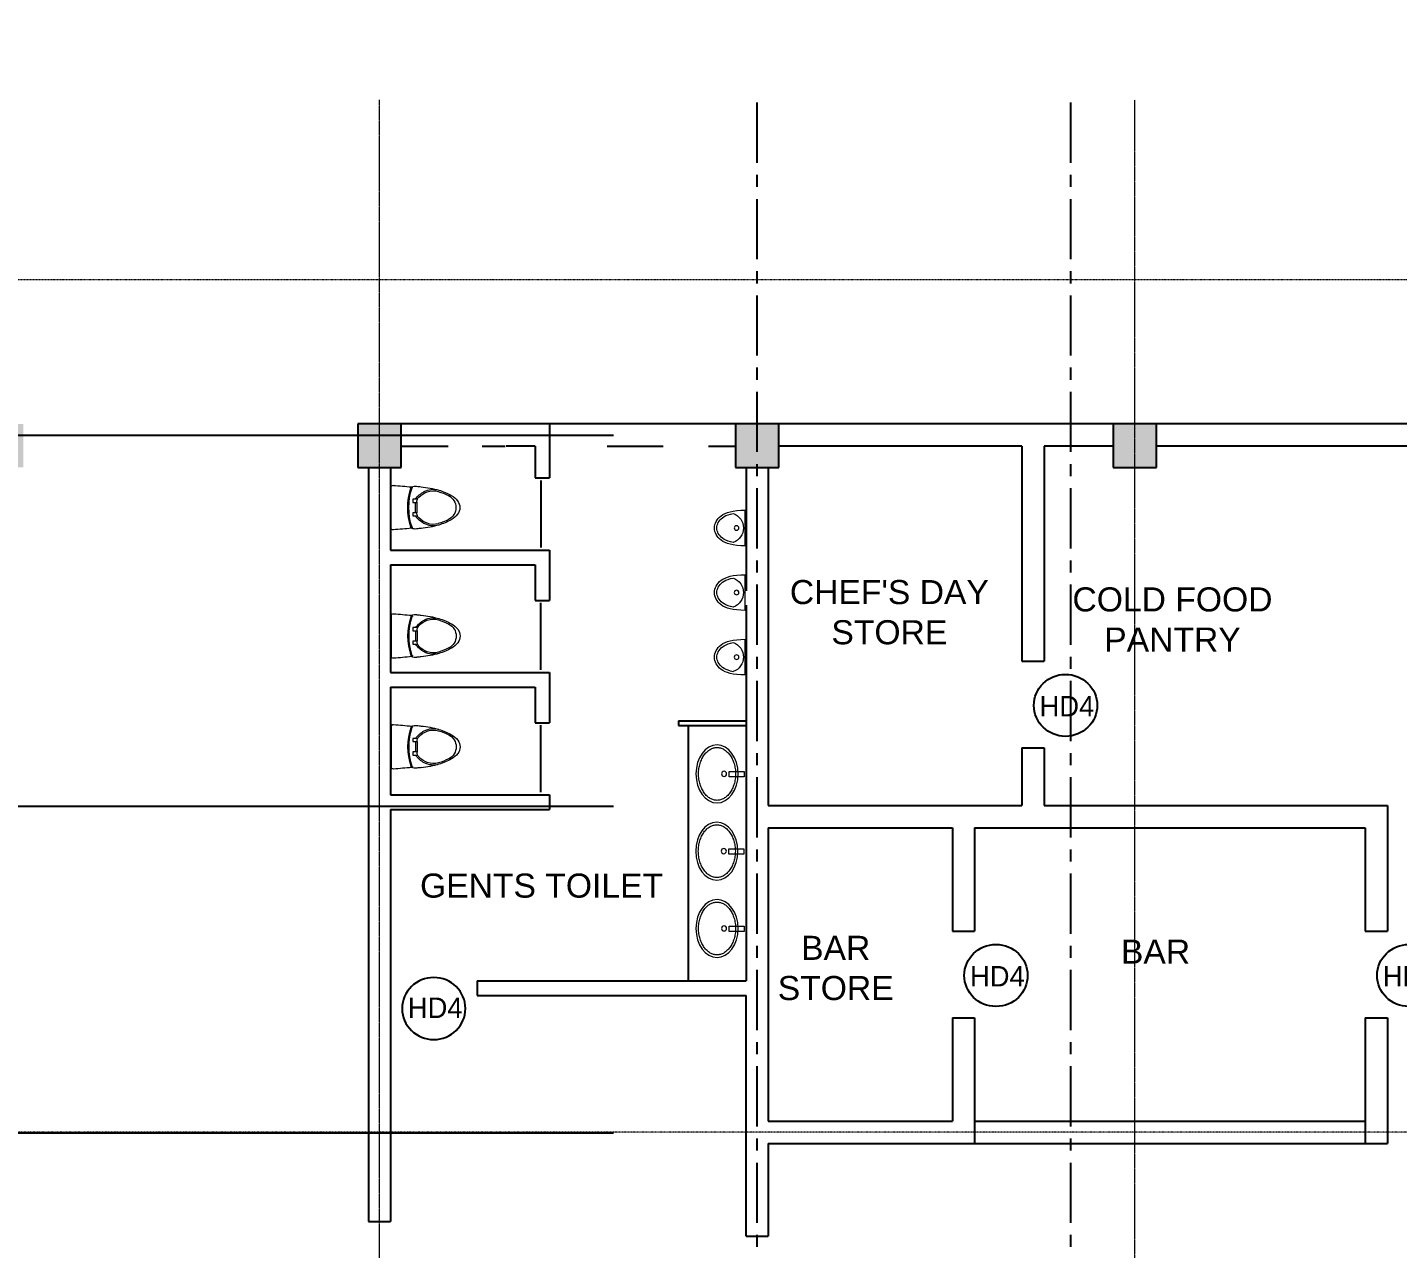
# Model space of a CAD drawing. Header units: millimetres. Extents: x 2659630 to 6742168, y -2425387 to -732288.
# Drawn here: x 2790807 to 2805026, y -1084912 to -1072239 of the extents above; entities that cross this region are included whole.
import ezdxf
from ezdxf.enums import TextEntityAlignment as Align

# ---------------------------------------------------------------- set-up
doc = ezdxf.new("R2010")
doc.units = ezdxf.units.MM
doc.header["$PDMODE"] = 35
doc.header["$PDSIZE"] = -25
for name, pattern in [('CENTER', [2, 1.25, -0.25, 0.25, -0.25]), ('DASHED', [0.75, 0.5, -0.25]), ('Grid Line', [22.225, 12.7, -3.175, 3.175, -3.175]), ('Hidden', [7.14375, 4.7625, -2.38125])]:
    doc.linetypes.add(name, pattern=pattern)
for name, color, linetype, lineweight in [('A-furniture', 37, 'Continuous', 0), ('A-GRID-DIMS', 211, 'Continuous', 9), ('A-hatch', 253, 'Continuous', 0), ('A-STRUCTURE ABOVE', 251, 'DASHED', 0), ('S-GRID', 1, 'Continuous', 9)]:
    doc.layers.add(name, color=color, linetype=linetype, lineweight=lineweight)
doc.layers.add('A-LINE 08', color=8, linetype='Continuous')
doc.layers.add('S-GRIDE LINE', color=8, linetype='CENTER')
doc.styles.add('Arial', font='arial.ttf', dxfattribs={"height": 123})
doc.styles.add('style1', font='handlet.shx')
doc.dimstyles.new('Diagonal_-_2_5mm_Arial', dxfattribs={"dimscale": 304.8, "dimtxt": 123, "dimasz": 0.32, "dimexe": 0.4, "dimexo": 0.5, "dimgap": 0.28, "dimtad": 1, "dimdec": 0, "dimzin": 0, "dimdsep": 46, "dimtxsty": 'Arial', "dimblk1": 'OBLIQUE', "dimblk2": 'OBLIQUE', "dimsah": 1, "dimcen": 0.09, "dimdle": 0.4, "dimazin": 0, "dimtfac": 1, "dimtdec": 0, "dimtix": 1, "dimtmove": 0, "dimatfit": 3, "dimfxl": 1, "dimfxlon": 1, "dimtvp": 1, "dimtolj": 1, "dimtzin": 0, "dimarcsym": 2})

# ---------------------------------------------------------------- blocks, each defined once
blk = doc.blocks.new('hjhgkhjjkhk')
at = {"layer": 'A-furniture', "linetype": 'ByBlock'}
for p, q in [((-3239410, 38907, -500), (-3238943, 38907, -500)), ((-3239263, 38679, -500), (-3239230, 38679, -500)), ((-3239263, 38630, -500), (-3239263, 38679, -500)), ((-3239230, 38679, -500), (-3239230, 38637, -500)), ((-3239123, 38679, -500), (-3239090, 38679, -500)), ((-3239123, 38637, -500), (-3239123, 38679, -500)), ((-3239090, 38679, -500), (-3239090, 38630, -500)), ((-3239231, 38637, -500), (-3239122, 38637, -500)), ((-3239123, 38651, -500), (-3239230, 38651, -500))]:
    blk.add_line(p, q, dxfattribs=at)
for centre, radius, start, end in [((-3239382, 38882, -500), 25.6, 103.2172, 184.3205), ((-3234363, 39215, -500), 5055, 183.7972, 185.9339), ((-3238971, 38882, -500), 25.6, 355.6795, 76.7816), ((-3243990, 39215, -500), 5055, 354.0661, 356.2028), ((-3239285, 38652, -500), 114, 159.1995, 186.5683), ((-3239383, 38693, -500), 7.92, 185.9341, 288.7781), ((-3239379, 38706, -500), 7.92, 185.267, 288.2867), ((-3239176, 38085, -500), 635, 71.2219, 108.7781), ((-3239176, 38092, -500), 639, 71.7134, 108.2867), ((-3238974, 38706, -500), 7.92, 251.7135, 354.733), ((-3238970, 38693, -500), 7.92, 251.2221, 354.0659), ((-3239068, 38652, -500), 114, 353.4317, 20.8005), ((-3234351, 39220, -500), 5080, 186.5683, 187.0896), ((-3238431, 38682, -500), 965, 185.2831, 196.4207), ((-3239160, 38466, -500), 206, 151.8794, 195.9425), ((-3239125, 38450, -500), 244, 124.5259, 152.5265), ((-3239125, 38450, -500), 229, 133.9968, 159.4423), ((-3239231, 38561, -500), 76.2, 90, 133.9968), ((-3239122, 38561, -500), 76.2, 46.0032, 90), ((-3239228, 38450, -500), 244, 27.4735, 55.4741), ((-3239228, 38450, -500), 229, 20.5577, 46.0032), ((-3239193, 38466, -500), 206, 344.0575, 28.1207), ((-3239921, 38682, -500), 965, 343.5793, 354.7169), ((-3244002, 39220, -500), 5080, 352.9104, 353.4317), ((-3238749, 38591, -500), 635, 196.5593, 209.3999), ((-3239160, 38466, -500), 191, 160.1349, 195.9191), ((-3238749, 38591, -500), 620, 196.5666, 207.1313), ((-3239604, 38591, -500), 620, 332.8687, 343.4334), ((-3239604, 38591, -500), 635, 330.6001, 343.4407), ((-3239193, 38466, -500), 191, 344.0809, 19.8651), ((-3239114, 38385, -500), 216, 209.3045, 232.3768), ((-3239176, 38371, -500), 140, 207.1313, 332.8687), ((-3239239, 38385, -500), 216, 307.6232, 330.6955), ((-3239176, 38301, -500), 111, 231.6356, 270), ((-3239176, 38301, -500), 111, 270, 308.3644)]:
    blk.add_arc(centre, radius, start, end, dxfattribs=at)
blk = doc.blocks.new('uiyiuyiuyi')
at = {"layer": 'A-furniture'}
for p, q in [((-3245659, 37160), (-3245702, 37161)), ((-3245702, 36791), (-3245702, 37161)), ((-3245616, 37157), (-3245659, 37160)), ((-3245579, 37152), (-3245616, 37157)), ((-3245552, 37121), (-3245580, 37127)), ((-3245546, 37145), (-3245579, 37152)), ((-3245526, 37113), (-3245552, 37121)), ((-3245518, 37137), (-3245546, 37145)), ((-3245504, 37104), (-3245526, 37113)), ((-3245494, 37127), (-3245518, 37137)), ((-3245472, 37116), (-3245494, 37127)), ((-3245454, 37103), (-3245472, 37116)), ((-3245485, 37094), (-3245504, 37104)), ((-3245469, 37083), (-3245485, 37094)), ((-3245455, 37071), (-3245469, 37083)), ((-3245442, 37059), (-3245455, 37071)), ((-3245438, 37090), (-3245454, 37103)), ((-3245432, 37046), (-3245442, 37059)), ((-3245424, 37075), (-3245438, 37090)), ((-3245424, 37032), (-3245432, 37046)), ((-3245412, 37060), (-3245424, 37075)), ((-3245418, 37018), (-3245424, 37032)), ((-3245413, 37004), (-3245418, 37018)), ((-3245410, 36990), (-3245413, 37004)), ((-3245402, 37044), (-3245412, 37060)), ((-3245410, 36976), (-3245410, 36990)), ((-3245410, 36962), (-3245410, 36976)), ((-3245394, 37027), (-3245402, 37044)), ((-3245389, 37011), (-3245394, 37027)), ((-3245386, 36993), (-3245389, 37011)), ((-3245384, 36976), (-3245386, 36993)), ((-3245386, 36959), (-3245384, 36976)), ((-3245580, 36825), (-3245552, 36831)), ((-3245552, 36831), (-3245526, 36839)), ((-3245526, 36839), (-3245504, 36848)), ((-3245504, 36848), (-3245485, 36858)), ((-3245494, 36825), (-3245472, 36836)), ((-3245485, 36858), (-3245469, 36869)), ((-3245472, 36836), (-3245454, 36849)), ((-3245469, 36869), (-3245455, 36881)), ((-3245455, 36881), (-3245442, 36893)), ((-3245454, 36849), (-3245438, 36862)), ((-3245442, 36893), (-3245432, 36906)), ((-3245438, 36862), (-3245424, 36877)), ((-3245432, 36906), (-3245424, 36920)), ((-3245424, 36920), (-3245418, 36934)), ((-3245424, 36877), (-3245412, 36892)), ((-3245418, 36934), (-3245413, 36948)), ((-3245413, 36948), (-3245410, 36962)), ((-3245412, 36892), (-3245402, 36908)), ((-3245402, 36908), (-3245394, 36925)), ((-3245394, 36925), (-3245389, 36941)), ((-3245389, 36941), (-3245386, 36959)), ((-3245702, 36791), (-3245659, 36792)), ((-3245659, 36792), (-3245616, 36795)), ((-3245616, 36795), (-3245579, 36800)), ((-3245579, 36800), (-3245546, 36807)), ((-3245546, 36807), (-3245518, 36815)), ((-3245518, 36815), (-3245494, 36825))]:
    blk.add_line(p, q, dxfattribs=at)
blk.add_circle((-3245614, 36976), 23.7, dxfattribs=at)
blk.add_arc((-3245524, 36976), 161, 110.4506, 249.628, dxfattribs=at)
blk = doc.blocks.new('ghfgh')
at = {"layer": 'A-furniture'}
for p, q in [((-3233828, 36910), (-3233828, 36856)), ((-3233673, 36910), (-3233828, 36910)), ((-3233828, 36856), (-3233673, 36856)), ((-3233673, 36856), (-3233673, 36910))]:
    blk.add_line(p, q, dxfattribs=at)
blk.add_circle((-3233620, 36887), 26.8, dxfattribs=at)
blk.add_ellipse((-3233547, 36886), major_axis=(0, 301), ratio=0.727273, dxfattribs=at)
for points in [[(-3233547, 37160), (-3233559, 37160), (-3233583, 37157), (-3233618, 37143), (-3233651, 37118), (-3233681, 37085), (-3233706, 37043), (-3233725, 36995), (-3233737, 36942), (-3233741, 36887), (-3233737, 36831), (-3233725, 36778), (-3233706, 36730), (-3233681, 36688), (-3233651, 36655), (-3233618, 36630), (-3233583, 36616), (-3233559, 36612), (-3233547, 36612)], [(-3233547, 36612), (-3233535, 36612), (-3233512, 36616), (-3233477, 36630), (-3233443, 36655), (-3233414, 36688), (-3233389, 36730), (-3233370, 36778), (-3233358, 36831), (-3233354, 36886), (-3233358, 36942), (-3233370, 36995), (-3233389, 37043), (-3233413, 37085), (-3233443, 37118), (-3233477, 37143), (-3233512, 37157), (-3233535, 37160), (-3233547, 37160)]]:
    blk.add_open_spline(points, degree=3, dxfattribs=at)
blk = doc.blocks.new('_Oblique')
at = {"color": 0, "linetype": 'ByBlock', "lineweight": -2}
blk.add_line((-0.5, -0.5), (0.5, 0.5), dxfattribs=at)
blk = doc.blocks.new('*D1912')
at = {"layer": 'A-GRID-DIMS', "color": 0, "lineweight": -2}
for p, q in [((3026076, -1094062), (3026076, -1094489)), ((2800878, -1094367), (3026198, -1094367)), ((2801000, -1094519), (2801000, -1094489))]:
    blk.add_line(p, q, dxfattribs=at)
at = {"layer": 'Defpoints', "color": 0, "ltscale": 2500}
for p in [(3026076, -1039892), (2801000, -1094367), (3026076, -1094367)]:
    blk.add_point(p, dxfattribs=at)
at = {"layer": 'A-GRID-DIMS', "color": 0, "lineweight": -2, "ltscale": 2500, "xscale": 97.536, "yscale": 97.536, "zscale": 97.536, "rotation": 180}
blk.add_blockref('_Oblique', (2801000, -1094367), dxfattribs=at)
at = {"layer": 'A-GRID-DIMS', "color": 0, "lineweight": -2, "ltscale": 2500, "xscale": 97.536, "yscale": 97.536, "zscale": 97.536}
blk.add_blockref('_Oblique', (3026076, -1094367), dxfattribs=at)
at = {"layer": 'A-GRID-DIMS', "color": 0, "ltscale": 2500, "insert": (2913538, -1094219), "char_height": 123, "attachment_point": 5, "style": 'Arial', "bg_fill": 3, "box_fill_scale": 1.1, "bg_fill_color": 257, "bg_fill_transparency": 0}
blk.add_mtext('\\A1;225076', dxfattribs=at)

msp = doc.modelspace()

# ---------------------------------------------------------------- hatches: boundary and pattern name
at = {"layer": 'A-hatch', "true_color": 0x939598}
h = msp.add_hatch(color=252, dxfattribs=at)
h.dxf.hatch_style = 1
h.paths.add_polyline_path([(2794685.17, -1076354.8), (2794235.17, -1076354.798), (2794235.167, -1076804.794), (2794685.167, -1076804.796)])
h.paths.add_polyline_path([(2790765.17, -1076354.78), (2790315.17, -1076354.778), (2790315.167, -1076804.774), (2790765.167, -1076804.776)])
h.paths.add_polyline_path([(2786845.17, -1076354.76), (2786395.17, -1076354.757), (2786395.167, -1076804.753), (2786845.167, -1076804.755)])
h.paths.add_polyline_path([(2782925.17, -1076354.739), (2782475.17, -1076354.737), (2782475.167, -1076804.733), (2782925.167, -1076804.735)])
h.paths.add_polyline_path([(2779005.17, -1076354.719), (2778555.17, -1076354.716), (2778555.169, -1076584.716), (2779005.169, -1076584.719)])
h.paths.add_polyline_path([(2775085.17, -1076354.698), (2774635.17, -1076354.696), (2774635.169, -1076584.696), (2775085.169, -1076584.698)])
h.paths.add_polyline_path([(2771465.17, -1076354.679), (2771015.17, -1076354.677), (2771015.169, -1076584.677), (2771465.169, -1076584.679)])
h.paths.add_polyline_path([(2767955.17, -1076354.657), (2767505.17, -1076354.655), (2767505.17, -1076354.659), (2767735.165, -1076584.656), (2767955.169, -1076584.657)])
h.paths.add_polyline_path([(2767505.17, -1076354.659), (2767505.169, -1076584.655), (2767735.165, -1076584.656)])
h.paths.add_polyline_path([(2767735.15, -1080094.656), (2767505.15, -1080094.655), (2767505.148, -1080544.655), (2767735.148, -1080544.656)])
h.paths.add_polyline_path([(2767735.115, -1086864.652), (2767505.115, -1086864.65), (2767505.113, -1087314.65), (2767735.113, -1087314.652)])
h.paths.add_polyline_path([(2767955.094, -1090824.657), (2767735.094, -1090824.656), (2767505.093, -1091054.655), (2767505.093, -1091054.655), (2767955.093, -1091054.657)])
h.paths.add_polyline_path([(2767735.094, -1090824.656), (2767505.094, -1090824.655), (2767505.093, -1091054.655)])
h.paths.add_polyline_path([(2771465.094, -1090824.675), (2771015.094, -1090824.673), (2771015.093, -1091054.673), (2771465.093, -1091054.675)])
h.paths.add_polyline_path([(2775085.094, -1090824.694), (2774635.094, -1090824.692), (2774635.093, -1091054.692), (2775085.093, -1091054.694)])
h.paths.add_polyline_path([(2782925.096, -1090604.735), (2782475.096, -1090604.733), (2782475.093, -1091054.734), (2782925.093, -1091054.736)])
h.paths.add_polyline_path([(2786845.096, -1090604.755), (2786395.096, -1090604.753), (2786395.093, -1091054.753), (2786845.093, -1091054.756)])
h.paths.add_polyline_path([(2790765.096, -1090604.776), (2790315.096, -1090604.774), (2790315.093, -1091054.774), (2790765.093, -1091054.776)])
h.paths.add_polyline_path([(2794685.096, -1090604.796), (2794235.096, -1090604.794), (2794235.093, -1091054.794), (2794685.093, -1091054.796)])
h.paths.add_polyline_path([(2778980.115, -1086889.71), (2778580.115, -1086889.708), (2778580.113, -1087289.708), (2778980.113, -1087289.71)])
h.paths.add_polyline_path([(2778980.139, -1080144.715), (2778580.139, -1080144.712), (2778580.137, -1080544.712), (2778980.137, -1080544.715)])
h.paths.add_polyline_path([(2774975.15, -1080094.694), (2774745.15, -1080094.692), (2774745.148, -1080544.692), (2774975.148, -1080544.694)])
h.paths.add_polyline_path([(2774975.114, -1087092.774), (2774975.015, -1087092.774), (2774975.09, -1087058.406), (2774974.978, -1087006.624), (2774975.114, -1087006.624), (2774975.115, -1086864.69), (2774745.115, -1086864.688), (2774745.113, -1087314.688), (2774975.113, -1087314.69)])
h.paths.add_polyline_path([(2771355.15, -1080204.679), (2771245.146, -1080094.674), (2771125.15, -1080094.673), (2771125.148, -1080544.673), (2771355.148, -1080544.675)])
h.paths.add_polyline_path([(2771355.15, -1080094.675), (2771245.146, -1080094.674), (2771355.15, -1080204.679)], flags=17)
h = msp.add_hatch(color=252, dxfattribs=at)
h.dxf.hatch_style = 1
h.paths.add_polyline_path([(2806420.126, -1086889.854), (2806020.126, -1086889.851), (2806020.124, -1087289.851), (2806420.124, -1087289.854)])
h.paths.add_polyline_path([(2810340.115, -1086889.874), (2809940.115, -1086889.872), (2809940.113, -1087289.872), (2810340.113, -1087289.874)])
h.paths.add_polyline_path([(2814285.114, -1086974.894), (2813835.114, -1086974.892), (2813835.113, -1087204.892), (2814285.113, -1087204.895)])
h.paths.add_polyline_path([(2817306.376, -1086946.175), (2817306.374, -1087314.91), (2817536.374, -1087314.912), (2817536.375, -1087176.177)])
h.paths.add_polyline_path([(2817536.376, -1086864.912), (2817306.376, -1086864.91), (2817306.376, -1086946.175), (2817536.375, -1087176.177)])
h.paths.add_polyline_path([(2821415.115, -1086864.932), (2821185.115, -1086864.931), (2821185.113, -1087314.931), (2821415.113, -1087314.932)])
h.paths.add_polyline_path([(2821415.096, -1090604.94), (2821185.096, -1090604.939), (2821185.094, -1090824.935), (2821415.093, -1091054.936)])
h.paths.add_polyline_path([(2821185.099, -1090824.939), (2821185.094, -1090824.939), (2821185.093, -1091054.939), (2821415.093, -1091054.94), (2821415.093, -1091054.936)])
h.paths.add_polyline_path([(2817646.356, -1090824.92), (2817196.356, -1090824.918), (2817196.354, -1091054.918), (2817646.354, -1091054.92)])
h.paths.add_polyline_path([(2814285.094, -1090824.899), (2813835.094, -1090824.896), (2813835.093, -1091054.896), (2814285.093, -1091054.899)])
h.paths.add_polyline_path([(2810365.094, -1090824.878), (2809915.094, -1090824.876), (2809915.093, -1091054.876), (2810365.093, -1091054.878)])
h.paths.add_polyline_path([(2806445.094, -1090824.858), (2805995.094, -1090824.855), (2805995.093, -1091054.855), (2806445.093, -1091054.858)])
h.paths.add_polyline_path([(2802525.095, -1090604.841), (2802075.095, -1090604.839), (2802075.093, -1091054.835), (2802525.093, -1091054.837)])
h.paths.add_polyline_path([(2817536.394, -1083484.911), (2817306.394, -1083484.91), (2817306.391, -1083934.91), (2817536.391, -1083934.911)])
h.paths.add_polyline_path([(2821415.132, -1083589.936), (2820965.132, -1083589.933), (2820965.131, -1083819.933), (2821415.131, -1083819.936)])
h.paths.add_polyline_path([(2821415.15, -1080094.936), (2821185.15, -1080094.935), (2821185.148, -1080544.935), (2821415.148, -1080544.936)])
h.paths.add_polyline_path([(2817536.411, -1080233.659), (2817306.41, -1080463.657), (2817306.409, -1080544.914), (2817536.409, -1080544.916)])
h.paths.add_polyline_path([(2817536.411, -1080233.659), (2817536.411, -1080094.916), (2817306.411, -1080094.914), (2817306.41, -1080463.657)])
h.paths.add_polyline_path([(2814175.15, -1080094.898), (2813945.15, -1080094.897), (2813945.148, -1080544.897), (2814175.148, -1080544.898)])
h.paths.add_polyline_path([(2810340.15, -1080144.878), (2809940.15, -1080144.876), (2809940.148, -1080544.876), (2810340.148, -1080544.878)])
h.paths.add_polyline_path([(2806420.161, -1080144.858), (2806020.161, -1080144.856), (2806020.159, -1080544.856), (2806420.159, -1080544.858)])
h.paths.add_polyline_path([(2798605.17, -1076354.821), (2798155.17, -1076354.819), (2798155.167, -1076804.814), (2798605.167, -1076804.817)])
h.paths.add_polyline_path([(2802525.17, -1076354.841), (2802075.17, -1076354.839), (2802075.167, -1076804.835), (2802525.167, -1076804.837)])
h.paths.add_polyline_path([(2806445.17, -1076354.862), (2805995.17, -1076354.859), (2805995.169, -1076584.859), (2806445.169, -1076584.862)])
h.paths.add_polyline_path([(2810365.17, -1076354.882), (2809915.17, -1076354.88), (2809915.169, -1076584.88), (2810365.169, -1076584.882)])
h.paths.add_polyline_path([(2814285.17, -1076354.903), (2813835.17, -1076354.9), (2813835.169, -1076584.9), (2814285.169, -1076584.903)])
h.paths.add_polyline_path([(2817646.431, -1076354.916), (2817196.431, -1076354.914), (2817196.43, -1076584.914), (2817646.43, -1076584.916)])
h.paths.add_polyline_path([(2821415.17, -1076354.94), (2821185.169, -1076584.939), (2821185.168, -1076804.935), (2821415.168, -1076804.936)])
h.paths.add_polyline_path([(2821415.17, -1076354.94), (2821415.17, -1076354.936), (2821185.17, -1076354.935), (2821185.169, -1076584.939)])
h.paths.add_polyline_path([(2798605.096, -1090604.817), (2798155.096, -1090604.814), (2798155.093, -1091054.815), (2798605.093, -1091054.817)])

# ---------------------------------------------------------------- linework, layer by layer
at = {"layer": 'A-LINE 08'}
for p, q in [((2794235.17, -1076354.798), (2794235.167, -1076804.794)), ((2794235.17, -1076354.798), (2794235.167, -1076804.794)), ((2794685.17, -1076354.8), (2794235.17, -1076354.798)), ((2794685.17, -1076354.8), (2794235.17, -1076354.798)), ((2794685.167, -1076804.796), (2794685.17, -1076354.8)), ((2794685.167, -1076804.796), (2794685.17, -1076354.8)), ((2798155.17, -1076354.819), (2794685.17, -1076354.801)), ((2796165.177, -1076354.809), (2795525.16, -1076354.806)), ((2796225.159, -1076354.79), (2796225.162, -1076914.802)), ((2797360.173, -1076354.816), (2796765.163, -1076354.813)), ((2798155.17, -1076354.819), (2798155.167, -1076804.814)), ((2798605.17, -1076354.821), (2798155.17, -1076354.819)), ((2798605.167, -1076804.817), (2798605.17, -1076354.821)), ((2802075.17, -1076354.839), (2798605.17, -1076354.821)), ((2802075.17, -1076354.839), (2802075.167, -1076804.835)), ((2802525.17, -1076354.841), (2802075.17, -1076354.839)), ((2805998.258, -1076354.859), (2802520.2, -1076354.841)), ((2802525.167, -1076804.837), (2802525.17, -1076354.841)), ((2764551.487, -1076469.665), (2796888.623, -1076469.665)), ((2794685.169, -1076584.801), (2795175.094, -1076584.833)), ((2795525.159, -1076584.806), (2795765.175, -1076584.807)), ((2796075.16, -1076584.809), (2795775.094, -1076584.807)), ((2796075.16, -1076584.809), (2796075.162, -1076914.803)), ((2796825.089, -1076584.824), (2797405.094, -1076584.813)), ((2797875.15, -1076584.805), (2798155.169, -1076584.819)), ((2801128.167, -1076584.834), (2798605.169, -1076584.821)), ((2801128.167, -1076584.835), (2801128.156, -1078814.877)), ((2801358.167, -1076584.836), (2801358.156, -1078814.879)), ((2802075.169, -1076584.839), (2801358.167, -1076584.835)), ((2805995.169, -1076584.859), (2802525.169, -1076584.841)), ((2794235.167, -1076804.794), (2794685.167, -1076804.796)), ((2794235.167, -1076804.794), (2794685.167, -1076804.796)), ((2794345.162, -1076804.796), (2794345.13, -1084632.25)), ((2794345.162, -1076804.796), (2794345.194, -1084632.245)), ((2794575.162, -1076804.795), (2794575.166, -1077664.81)), ((2798155.167, -1076804.814), (2798605.167, -1076804.817)), ((2798265.161, -1076804.816), (2798265.154, -1078084.82)), ((2798495.161, -1076804.817), (2798495.142, -1080314.86)), ((2802075.167, -1076804.835), (2802525.167, -1076804.837)), ((2796075.162, -1076914.803), (2796225.162, -1076914.802)), ((2796136.108, -1076939.696), (2796136.234, -1077634.802)), ((2794575.166, -1077664.81), (2796225.176, -1077664.802)), ((2796225.176, -1077664.802), (2796225.174, -1078184.796)), ((2794575.167, -1077814.81), (2796075.176, -1077814.803)), ((2794575.167, -1077814.81), (2794575.173, -1078934.804)), ((2796075.176, -1077814.803), (2796075.174, -1078184.796)), ((2796075.174, -1078184.796), (2796225.174, -1078184.796)), ((2796136.236, -1078904.796), (2796136.11, -1078209.689)), ((2798265.153, -1078234.82), (2798265.133, -1082134.81)), ((2801128.156, -1078814.877), (2801358.156, -1078814.879)), ((2794575.173, -1078934.804), (2796225.178, -1078934.796)), ((2796225.178, -1078934.796), (2796225.18, -1079454.778)), ((2794575.174, -1079084.804), (2796075.178, -1079084.796)), ((2794575.174, -1079084.804), (2794575.179, -1080204.798)), ((2796075.178, -1079084.796), (2796075.18, -1079454.778)), ((2796075.18, -1079454.779), (2796225.18, -1079454.778)), ((2796136.237, -1080174.79), (2796136.112, -1079479.683)), ((2797565.175, -1079434.775), (2798265.175, -1079434.771)), ((2797565.175, -1079434.775), (2797565.176, -1079484.775)), ((2797565.176, -1079484.775), (2798265.176, -1079484.771)), ((2797665.176, -1079484.774), (2797665.19, -1082134.774)), ((2801128.151, -1079714.877), (2801128.148, -1080314.877)), ((2801128.151, -1079714.877), (2801358.151, -1079714.879)), ((2801358.151, -1079714.879), (2801358.148, -1080314.879)), ((2794575.179, -1080204.798), (2796225.179, -1080204.789)), ((2796225.179, -1080204.789), (2796225.18, -1080354.789)), ((2764551.487, -1080319.665), (2796888.623, -1080319.665)), ((2794575.18, -1080354.798), (2796225.18, -1080354.789)), ((2794575.18, -1080354.798), (2794575.194, -1084632.244)), ((2798495.142, -1080314.86), (2801128.148, -1080314.877)), ((2801358.148, -1080314.879), (2804920.404, -1080314.902)), ((2804920.404, -1080314.902), (2804920.404, -1081617.366)), ((2798495.141, -1080544.817), (2798495.125, -1083589.796)), ((2798495.141, -1080544.856), (2800406.364, -1080544.869)), ((2800406.364, -1080544.869), (2800406.359, -1081617.344)), ((2800636.364, -1080544.87), (2800636.359, -1081617.344)), ((2800636.364, -1080544.87), (2804690.403, -1080544.897)), ((2804690.403, -1080544.897), (2804690.399, -1081617.366)), ((2800406.358, -1081617.344), (2800636.363, -1081617.344)), ((2804690.399, -1081617.366), (2804920.404, -1081617.366)), ((2795475.189, -1082134.786), (2798265.19, -1082134.771)), ((2795475.189, -1082134.786), (2795475.19, -1082284.786)), ((2795475.19, -1082284.786), (2798265.19, -1082284.771)), ((2798265.121, -1084782.244), (2798265.134, -1082284.81)), ((2800406.354, -1082517.345), (2800406.348, -1083589.806)), ((2800406.354, -1082517.344), (2800636.354, -1082517.344)), ((2800636.354, -1082517.344), (2800636.347, -1083819.807)), ((2804690.395, -1082517.366), (2804690.39, -1083819.828)), ((2804690.395, -1082517.366), (2804920.395, -1082517.367)), ((2804920.395, -1082517.367), (2804920.39, -1083819.83)), ((2798495.125, -1083589.796), (2800406.348, -1083589.806)), ((2800636.348, -1083589.814), (2804690.391, -1083589.831)), ((2765186.487, -1083709.665), (2796888.623, -1083709.665)), ((2798495.124, -1083819.796), (2798495.119, -1084782.245)), ((2798495.124, -1083819.796), (2800636.347, -1083819.807)), ((2800636.347, -1083819.807), (2804690.39, -1083819.828)), ((2804690.39, -1083819.828), (2804920.39, -1083819.83)), ((2794345.194, -1084632.245), (2794575.194, -1084632.244)), ((2798265.121, -1084782.244), (2798495.119, -1084782.245))]:
    msp.add_line(p, q, dxfattribs=at)
for centre in [(2801580.164, -1079274.595), (2800858.367, -1082077.061), (2805142.408, -1082077.084)]:
    msp.add_ellipse(centre, major_axis=(328.606, 0), ratio=0.979539632, start_param=-6.283185307, end_param=0, dxfattribs=at)
at = {"layer": 'A-LINE 08', "extrusion": (0, 0, -1)}
msp.add_ellipse((2795024.461, -1082421.15), major_axis=(328.606, 0), ratio=0.979539632, start_param=-6.283185307, end_param=0, dxfattribs=at)
at = {"layer": 'A-STRUCTURE ABOVE', "color": 252, "linetype": 'Hidden', "ltscale": 0.005, "true_color": 0x939598}
for p, q in [((2766005.178, -1074854.651), (2822915.178, -1074854.948)), ((2814065.134, -1083704.899), (2774855.125, -1083704.695))]:
    msp.add_line(p, q, dxfattribs=at)
at = {"layer": 'S-GRID', "linetype": 'Grid Line'}
for p, q in [((2794460.17, -1090939.665), (2794460.17, -1072989.822)), ((2802300.17, -1096677.472), (2802300.17, -1072989.822))]:
    msp.add_line(p, q, dxfattribs=at)
at = {"layer": 'S-GRIDE LINE', "ltscale": 500}
for p, q in [((2798380.17, -1112645.233), (2798380.17, -1072989.822)), ((2801635.17, -1112645.233), (2801635.17, -1072989.822))]:
    msp.add_line(p, q, dxfattribs=at)

# ---------------------------------------------------------------- block references
at = {"layer": 'A-LINE 08', "xscale": -1}
for name, p, rotation in [('hjhgkhjjkhk', (2833502.162, -4316398.501), 90.00029882912884), ('uiyiuyiuyi', (-447447.076, -1114427.002), 0.0002988291292660956), ('uiyiuyiuyi', (-447447.073, -1115096.966), 0.0002988291292660956), ('hjhgkhjjkhk', (2833504.169, -4317731.089), 90.00029882912884), ('uiyiuyiuyi', (-447447.069, -1115766.929), 0.0002988291292660956), ('hjhgkhjjkhk', (2833504.175, -4318881.089), 90.00029882912884), ('ghfgh', (-435583.299, -1116889.128), 0.0002988291292660956), ('ghfgh', (-435585.662, -1117691.136), 0.0002988291292660956), ('ghfgh', (-435583.291, -1118493.145), 0.0002988291292660956)]:
    msp.add_blockref(name, p, dxfattribs=dict(at, rotation=rotation))

# ---------------------------------------------------------------- texts
at = {"layer": 'A-LINE 08', "char_height": 250, "style": 'Arial'}
for s, insert, width, attachment_point in [("\\pxqc;CHEF'S DAY \\PSTORE", (2803045.299, -1077973.999), 6586.34701, 3), ('\\pxqc;COLD FOOD \\PPANTRY', (2805983.299, -1078049.999), 6586.34701, 3), ('GENTS TOILET', (2797403.949, -1081273.439), 3336.61166, 9), ('\\pxqc;BAR \\PSTORE', (2800150.299, -1081666.023), 1909.93522, 3), ('\\pxqc;BAR ', (2803469.299, -1081705.023), 1909.93522, 3)]:
    msp.add_mtext(s, dxfattribs=dict(at, insert=insert, width=width, attachment_point=attachment_point))
at = {"layer": 'A-LINE 08', "style": 'style1'}
for p in [(2801594.738, -1079389.115), (2800872.941, -1082191.581), (2805156.982, -1082191.604), (2795039.035, -1082518.776)]:
    msp.add_attdef('HD4', text='W', height=212.147, dxfattribs=at).set_placement(p, align=Align.CENTER)

# ---------------------------------------------------------------- next in the draw order: dimensions: what is measured, and where the dimension line sits
at = {"layer": 'A-GRID-DIMS'}
dim = msp.add_linear_dim(base=(3026075.788, -1094366.751), p1=(2801000.17, -1094366.751, 0), p2=(3026075.788, -1039892.47), dimstyle='Diagonal_-_2_5mm_Arial', override={"dimpost": '<>', "dimtmove": 1, "dimfxl": 1, "dimfxlon": 1, "dimtfill": 1, "dimtfillclr": 0, "dimarcsym": 2}, dxfattribs=at)
dim.commit()
dim.dimension.update_dxf_attribs({"geometry": '*D1912', "text_midpoint": (2913537.979, -1094218.606)})

doc.saveas('drawing.dxf')
